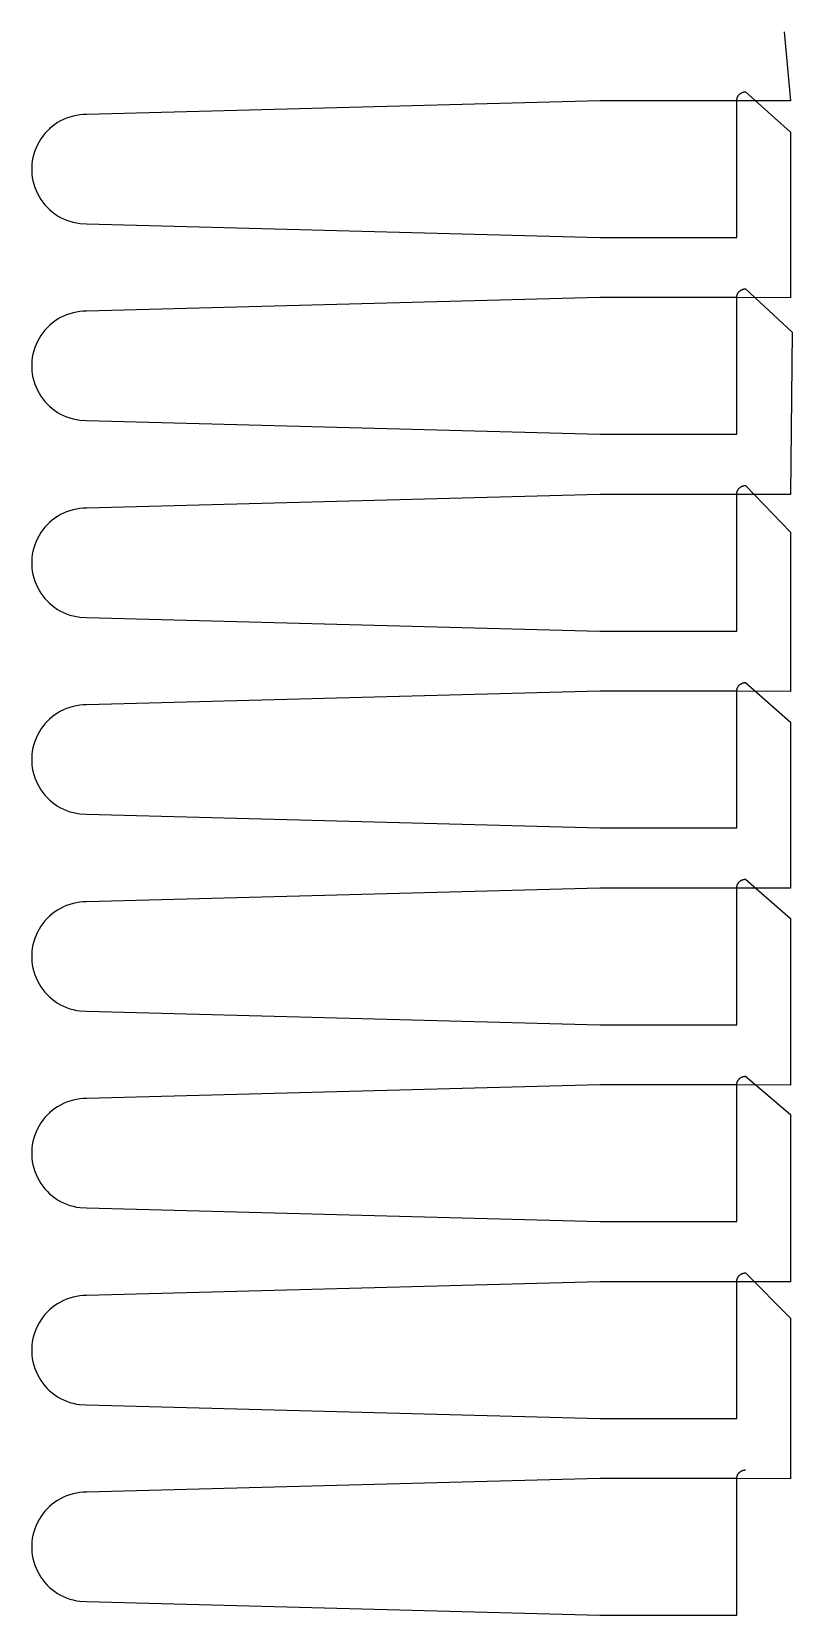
# Model space of a CAD drawing. Extents: x 15 to 237, y -476 to -12.
import ezdxf

# ---------------------------------------------------------------- set-up
doc = ezdxf.new("R2010")
doc.units = 0

msp = doc.modelspace()

# ---------------------------------------------------------------- linework, layer by layer
at = {"layer": 'Layer 0', "color": 1}
for p, q in [((234.800003, -12.5), (236.699997, -32.700001)), ((223.5, -30.1), (236.699997, -41.900002)), ((181, -32.700001), (31, -36.700001)), ((221, -32.700001), (181, -32.700001)), ((236.699997, -32.700001), (221, -32.700001)), ((221, -72.700005), (221, -32.700001)), ((236.699997, -41.900002), (236.699997, -90.300003)), ((31, -68.700005), (181, -72.700005)), ((181, -72.700005), (221, -72.700005)), ((223.5, -87.700005), (237.199997, -100.400002)), ((181, -90.200005), (31, -94.200005)), ((221, -90.200005), (181, -90.200005)), ((236.699997, -90.300003), (221, -90.200005)), ((221, -130.199997), (221, -90.200005)), ((237.199997, -100.400002), (236.699997, -147.800003)), ((31, -126.200005), (181, -130.199997)), ((181, -130.199997), (221, -130.199997)), ((181, -147.800003), (31, -151.800003)), ((221, -147.800003), (181, -147.800003)), ((236.699997, -147.800003), (221, -147.800003)), ((221, -187.800003), (221, -147.800003)), ((223.5, -145.199997), (236.699997, -158.800003)), ((236.699997, -158.800003), (236.699997, -205.400009)), ((31, -183.800003), (181, -187.800003)), ((181, -187.800003), (221, -187.800003)), ((223.5, -202.800003), (236.699997, -214.400009)), ((181, -205.300003), (31, -209.300003)), ((221, -205.300003), (181, -205.300003)), ((236.699997, -205.400009), (221, -205.300003)), ((221, -245.300003), (221, -205.300003)), ((236.699997, -214.400009), (236.699997, -262.899994)), ((31, -241.300003), (181, -245.300003)), ((181, -245.300003), (221, -245.300003)), ((181, -262.899994), (31, -266.899994)), ((221, -262.899994), (181, -262.899994)), ((236.699997, -262.899994), (221, -262.899994)), ((221, -302.899994), (221, -262.899994)), ((223.5, -260.300018), (236.699997, -271.800018)), ((236.699997, -271.800018), (236.699997, -320.5)), ((31, -298.899994), (181, -302.899994)), ((181, -302.899994), (221, -302.899994)), ((223.5, -317.899994), (236.699997, -329.100006)), ((181, -320.399994), (31, -324.399994)), ((221, -320.399994), (181, -320.399994)), ((236.699997, -320.5), (221, -320.399994)), ((221, -360.399994), (221, -320.399994)), ((236.699997, -329.100006), (236.699997, -378)), ((31, -356.399994), (181, -360.399994)), ((181, -360.399994), (221, -360.399994)), ((181, -378), (31, -382)), ((221, -378), (181, -378)), ((236.699997, -378), (221, -378)), ((221, -418), (221, -378)), ((223.5, -375.399994), (236.699997, -388.600006)), ((236.699997, -388.600006), (236.699997, -435.600006)), ((31, -414), (181, -418)), ((181, -418), (221, -418)), ((181, -435.5), (31, -439.5)), ((221, -435.5), (181, -435.5)), ((236.699997, -435.600006), (221, -435.5)), ((221, -475.5), (221, -435.5)), ((31, -471.5), (181, -475.5)), ((181, -475.5), (221, -475.5))]:
    msp.add_line(p, q, dxfattribs=at)
for points in [[(221, -32.700001), (220.998093, -32.621006), (220.998672, -32.541988), (221.001755, -32.463028), (221.007324, -32.384205), (221.015381, -32.305599), (221.025925, -32.227283), (221.038925, -32.149342), (221.054382, -32.07185), (221.072281, -31.994884), (221.092606, -31.918522), (221.115326, -31.84284), (221.140411, -31.767912), (221.167877, -31.693815), (221.197647, -31.620623), (221.229721, -31.548405), (221.264069, -31.477238), (221.300644, -31.40719), (221.339401, -31.338333), (221.380325, -31.270733), (221.423355, -31.20446), (221.46846, -31.139578), (221.515594, -31.076153), (221.564697, -31.014248), (221.615738, -30.953926), (221.668655, -30.895245), (221.723404, -30.838264), (221.779922, -30.783041), (221.838165, -30.72963), (221.898056, -30.678083), (221.959549, -30.628454), (222.022568, -30.580793), (222.087067, -30.535145), (222.152985, -30.491556), (222.22023, -30.450071), (222.288773, -30.41073), (222.358505, -30.373573), (222.429382, -30.338636), (222.501328, -30.305956), (222.574265, -30.275562), (222.648132, -30.247488), (222.722839, -30.221762), (222.798325, -30.198406), (222.874527, -30.177446), (222.95134, -30.158903), (223.028687, -30.142794), (223.106522, -30.129137), (223.184753, -30.117943), (223.26329, -30.109226), (223.342056, -30.102993), (223.5, -30.098003)], [(31, -36.700005), (30.015024, -36.73035), (29.033787, -36.821274), (28.060007, -36.972435), (27.09738, -37.18325), (26.149557, -37.45293), (25.220133, -37.780449), (24.312634, -38.164558), (23.430502, -38.603809), (22.577082, -39.096531), (21.755613, -39.640854), (20.969213, -40.234718), (20.220863, -40.875866), (19.513401, -41.561867), (18.849512, -42.290119), (18.231716, -43.057861), (17.662354, -43.862179), (17.143585, -44.70002), (16.677378, -45.568207), (16.265503, -46.463451), (15.909521, -47.382351), (15.610783, -48.321423), (15.370421, -49.277103), (15.189348, -50.245766), (15.068251, -51.223743), (15.007587, -52.207317), (15.007589, -53.19276), (15.068256, -54.176334), (15.189359, -55.154308), (15.370436, -56.122974), (15.610801, -57.078655), (15.909544, -58.017723), (16.26553, -58.936623), (16.677408, -59.831863), (17.143618, -60.700047), (17.66239, -61.537888), (18.231756, -62.342201), (18.849558, -63.10994), (19.513449, -63.838188), (20.220913, -64.524185), (20.969267, -65.165337), (21.755667, -65.759193), (22.577133, -66.303513), (23.430552, -66.796227), (24.312681, -67.235474), (25.220181, -67.619583), (26.149603, -67.94709), (27.097425, -68.216766), (28.060051, -68.427582), (29.033829, -68.578743), (31, -68.700005)], [(221, -90.200005), (221.00119, -90.123016), (221.004745, -90.046104), (221.010666, -89.969337), (221.018951, -89.892784), (221.029587, -89.816528), (221.042572, -89.740631), (221.057877, -89.665176), (221.0755, -89.590218), (221.095428, -89.515846), (221.117645, -89.442123), (221.14212, -89.369118), (221.168823, -89.296906), (221.197739, -89.22554), (221.228836, -89.155106), (221.262085, -89.085663), (221.29747, -89.017273), (221.33493, -88.950005), (221.374451, -88.883926), (221.415985, -88.819092), (221.459503, -88.755569), (221.504959, -88.69342), (221.552292, -88.632698), (221.601486, -88.573463), (221.652481, -88.51577), (221.705215, -88.459671), (221.759659, -88.405228), (221.815765, -88.352486), (221.873459, -88.301491), (221.932693, -88.252304), (221.993408, -88.204964), (222.055557, -88.159515), (222.11908, -88.115997), (222.183914, -88.074463), (222.25, -88.034943), (222.317261, -87.997475), (222.385651, -87.962097), (222.455093, -87.928841), (222.525528, -87.897743), (222.596893, -87.868828), (222.669113, -87.842117), (222.742111, -87.81765), (222.815842, -87.795441), (222.890213, -87.775513), (222.965164, -87.757889), (223.040619, -87.742577), (223.116516, -87.729591), (223.19278, -87.718956), (223.269318, -87.71067), (223.346085, -87.70475), (223.5, -87.700005)], [(31, -94.200005), (30.015024, -94.230354), (29.033787, -94.321274), (28.060007, -94.472435), (27.09738, -94.68325), (26.149557, -94.952934), (25.220133, -95.280449), (24.312634, -95.664558), (23.430502, -96.103813), (22.577082, -96.596535), (21.755613, -97.140854), (20.969213, -97.734718), (20.220863, -98.37587), (19.513401, -99.061867), (18.849512, -99.790123), (18.231716, -100.557861), (17.662354, -101.362175), (17.143585, -102.20002), (16.677378, -103.068207), (16.265503, -103.963448), (15.909521, -104.882347), (15.610783, -105.821419), (15.370421, -106.7771), (15.189348, -107.745766), (15.068251, -108.72374), (15.007587, -109.707314), (15.007589, -110.692757), (15.068256, -111.676338), (15.189359, -112.654312), (15.370436, -113.622971), (15.610801, -114.578651), (15.909544, -115.517723), (16.26553, -116.436623), (16.677408, -117.331863), (17.143618, -118.20005), (17.66239, -119.037888), (18.231756, -119.842201), (18.849558, -120.60994), (19.513449, -121.338188), (20.220913, -122.024185), (20.969267, -122.665329), (21.755667, -123.259186), (22.577133, -123.803505), (23.430552, -124.296227), (24.312681, -124.735474), (25.220181, -125.119576), (26.149603, -125.44709), (27.097425, -125.716766), (28.060051, -125.927582), (29.033829, -126.078735), (31, -126.200005)], [(221, -147.800018), (220.998093, -147.721024), (220.998672, -147.641998), (221.001755, -147.563049), (221.007324, -147.484222), (221.015381, -147.405609), (221.025925, -147.327301), (221.038925, -147.249359), (221.054382, -147.17186), (221.072281, -147.094894), (221.09259, -147.018539), (221.115311, -146.942856), (221.140411, -146.86792), (221.167862, -146.793823), (221.197647, -146.720642), (221.229721, -146.648422), (221.264069, -146.577255), (221.300629, -146.507202), (221.339401, -146.438339), (221.38031, -146.370743), (221.423355, -146.304474), (221.46846, -146.239594), (221.515579, -146.176163), (221.564697, -146.114258), (221.615738, -146.05394), (221.668655, -145.995255), (221.723404, -145.938278), (221.779922, -145.883057), (221.83815, -145.829636), (221.898056, -145.778091), (221.959534, -145.72847), (222.022568, -145.680801), (222.087067, -145.635147), (222.152969, -145.591568), (222.22023, -145.550079), (222.288757, -145.510742), (222.35849, -145.473587), (222.429367, -145.438644), (222.501312, -145.40596), (222.574265, -145.375565), (222.648117, -145.347488), (222.722839, -145.321762), (222.798325, -145.298416), (222.874512, -145.277451), (222.951324, -145.258911), (223.028687, -145.242798), (223.106522, -145.229141), (223.184738, -145.217941), (223.263275, -145.209229), (223.342056, -145.203003), (223.5, -145.198013)], [(31, -151.800003), (30.015024, -151.830353), (29.033787, -151.92128), (28.060007, -152.072433), (27.09738, -152.283249), (26.149557, -152.552933), (25.220133, -152.880447), (24.312634, -153.264557), (23.430502, -153.703812), (22.577082, -154.196533), (21.755613, -154.74086), (20.969213, -155.334717), (20.220863, -155.975861), (19.513401, -156.661865), (18.849512, -157.390121), (18.231716, -158.157867), (17.662354, -158.962173), (17.143585, -159.800018), (16.677378, -160.668213), (16.265503, -161.563446), (15.909521, -162.482346), (15.610783, -163.421417), (15.370421, -164.377106), (15.189348, -165.345764), (15.068251, -166.323746), (15.007587, -167.307312), (15.007589, -168.292755), (15.068256, -169.276337), (15.189359, -170.254303), (15.370436, -171.222977), (15.610801, -172.17865), (15.909544, -173.117722), (16.26553, -174.036621), (16.677408, -174.931854), (17.143618, -175.800049), (17.66239, -176.637878), (18.231756, -177.4422), (18.849558, -178.20993), (19.513449, -178.938187), (20.220913, -179.624191), (20.969267, -180.265335), (21.755667, -180.859192), (22.577133, -181.403503), (23.430552, -181.896225), (24.312681, -182.335464), (25.220181, -182.719574), (26.149603, -183.047089), (27.097425, -183.316772), (28.060051, -183.527588), (29.033829, -183.678741), (31, -183.800003)], [(221, -205.300003), (221.00119, -205.223022), (221.004745, -205.146103), (221.010666, -205.069336), (221.018951, -204.992783), (221.029587, -204.916519), (221.042572, -204.840637), (221.057877, -204.765167), (221.0755, -204.690216), (221.095428, -204.615845), (221.117645, -204.54213), (221.14212, -204.469116), (221.168823, -204.396896), (221.197739, -204.325546), (221.228836, -204.255096), (221.262085, -204.185654), (221.29747, -204.117264), (221.33493, -204.050003), (221.374451, -203.983917), (221.415985, -203.919098), (221.459503, -203.855576), (221.504959, -203.793427), (221.552292, -203.732697), (221.601486, -203.673462), (221.652481, -203.615768), (221.705215, -203.559677), (221.759659, -203.505219), (221.815765, -203.452484), (221.873459, -203.401489), (221.932693, -203.35231), (221.993408, -203.304962), (222.055557, -203.259506), (222.11908, -203.216003), (222.183914, -203.174469), (222.25, -203.134949), (222.317261, -203.097473), (222.385651, -203.062103), (222.455093, -203.028839), (222.525528, -202.997742), (222.596893, -202.968826), (222.669113, -202.942123), (222.742111, -202.917648), (222.815842, -202.895447), (222.890213, -202.875519), (222.965164, -202.85788), (223.040619, -202.842575), (223.116516, -202.82959), (223.19278, -202.818954), (223.269318, -202.810669), (223.346085, -202.804749), (223.5, -202.800003)], [(31, -209.300003), (30.015024, -209.330353), (29.033787, -209.42128), (28.060007, -209.572433), (27.09738, -209.783249), (26.149557, -210.052933), (25.220133, -210.380447), (24.312634, -210.764557), (23.430502, -211.203812), (22.577082, -211.696533), (21.755613, -212.24086), (20.969213, -212.834717), (20.220863, -213.475861), (19.513401, -214.161865), (18.849512, -214.890121), (18.231716, -215.657867), (17.662354, -216.462173), (17.143585, -217.300018), (16.677378, -218.168213), (16.265503, -219.063446), (15.909521, -219.982346), (15.610783, -220.921417), (15.370421, -221.877106), (15.189348, -222.845764), (15.068251, -223.823746), (15.007587, -224.807312), (15.007589, -225.792755), (15.068256, -226.776337), (15.189359, -227.754303), (15.370436, -228.722977), (15.610801, -229.67865), (15.909544, -230.617722), (16.26553, -231.536621), (16.677408, -232.431854), (17.143618, -233.300049), (17.66239, -234.137878), (18.231756, -234.9422), (18.849558, -235.70993), (19.513449, -236.438187), (20.220913, -237.124191), (20.969267, -237.765335), (21.755667, -238.359192), (22.577133, -238.903503), (23.430552, -239.396225), (24.312681, -239.835464), (25.220181, -240.219574), (26.149603, -240.547089), (27.097425, -240.816772), (28.060051, -241.027588), (29.033829, -241.178741), (31, -241.300003)], [(221, -262.899994), (220.998093, -262.820984), (220.998672, -262.741974), (221.001755, -262.663025), (221.007324, -262.584198), (221.015381, -262.505585), (221.025925, -262.427277), (221.038925, -262.349335), (221.054382, -262.271851), (221.072281, -262.194885), (221.09259, -262.1185), (221.115311, -262.042847), (221.140411, -261.967896), (221.167862, -261.893799), (221.197647, -261.820618), (221.229721, -261.748413), (221.264069, -261.677216), (221.300629, -261.607178), (221.339401, -261.53833), (221.38031, -261.470734), (221.423355, -261.404449), (221.46846, -261.339569), (221.515579, -261.276154), (221.564697, -261.214233), (221.615738, -261.153931), (221.668655, -261.095245), (221.723404, -261.038269), (221.779922, -260.983032), (221.83815, -260.929626), (221.898056, -260.878082), (221.959534, -260.82843), (222.022568, -260.780792), (222.087067, -260.735138), (222.152969, -260.691559), (222.22023, -260.650055), (222.288757, -260.610718), (222.35849, -260.573547), (222.429367, -260.538635), (222.501312, -260.505951), (222.574265, -260.475555), (222.648117, -260.447479), (222.722839, -260.421753), (222.798325, -260.398407), (222.874512, -260.377441), (222.951324, -260.358887), (223.028687, -260.342773), (223.106522, -260.329132), (223.184738, -260.317932), (223.263275, -260.309204), (223.342056, -260.302979), (223.5, -260.298004)], [(31, -266.899994), (30.015024, -266.930328), (29.033787, -267.021271), (28.060007, -267.172424), (27.09738, -267.38324), (26.149557, -267.652924), (25.220133, -267.980438), (24.312634, -268.364563), (23.430502, -268.803802), (22.577082, -269.296509), (21.755613, -269.840851), (20.969213, -270.434723), (20.220863, -271.075867), (19.513401, -271.761871), (18.849512, -272.490112), (18.231716, -273.257843), (17.662354, -274.062164), (17.143585, -274.900024), (16.677378, -275.768188), (16.265503, -276.663452), (15.909521, -277.582336), (15.610783, -278.521423), (15.370421, -279.477081), (15.189348, -280.44577), (15.068251, -281.423737), (15.007587, -282.407318), (15.007589, -283.392761), (15.068256, -284.376312), (15.189359, -285.354309), (15.370436, -286.322968), (15.610801, -287.278656), (15.909544, -288.217712), (16.26553, -289.136597), (16.677408, -290.03186), (17.143618, -290.900024), (17.66239, -291.737885), (18.231756, -292.542175), (18.849558, -293.309937), (19.513449, -294.038177), (20.220913, -294.724182), (20.969267, -295.365326), (21.755667, -295.959167), (22.577133, -296.50351), (23.430552, -296.996216), (24.312681, -297.435455), (25.220181, -297.81958), (26.149603, -298.147095), (27.097425, -298.416748), (28.060051, -298.627563), (29.033829, -298.778717), (31, -298.899994)], [(221, -320.399994), (221.00119, -320.322998), (221.004745, -320.246094), (221.010666, -320.169312), (221.018951, -320.092773), (221.029587, -320.01651), (221.042572, -319.940613), (221.057877, -319.865173), (221.0755, -319.790222), (221.095428, -319.715851), (221.117645, -319.64212), (221.14212, -319.569122), (221.168823, -319.496887), (221.197739, -319.425537), (221.228836, -319.355103), (221.262085, -319.285645), (221.29747, -319.217255), (221.33493, -319.149994), (221.374451, -319.083923), (221.415985, -319.019073), (221.459503, -318.955566), (221.504959, -318.893402), (221.552292, -318.832672), (221.601486, -318.773438), (221.652481, -318.715759), (221.705215, -318.659668), (221.759659, -318.605225), (221.815765, -318.55246), (221.873459, -318.501495), (221.932693, -318.452301), (221.993408, -318.404968), (222.055557, -318.359497), (222.11908, -318.315979), (222.183914, -318.274445), (222.25, -318.234924), (222.317261, -318.197479), (222.385651, -318.162079), (222.455093, -318.128845), (222.525528, -318.097717), (222.596893, -318.068817), (222.669113, -318.042114), (222.742111, -318.017639), (222.815842, -317.995422), (222.890213, -317.975494), (222.965164, -317.957886), (223.040619, -317.942566), (223.116516, -317.929596), (223.19278, -317.918945), (223.269318, -317.910645), (223.346085, -317.904724), (223.5, -317.899994)], [(31, -324.399994), (30.015024, -324.430328), (29.033787, -324.521271), (28.060007, -324.672424), (27.09738, -324.88324), (26.149557, -325.152924), (25.220133, -325.480438), (24.312634, -325.864563), (23.430502, -326.303802), (22.577082, -326.796509), (21.755613, -327.340851), (20.969213, -327.934723), (20.220863, -328.575867), (19.513401, -329.261871), (18.849512, -329.990112), (18.231716, -330.757843), (17.662354, -331.562164), (17.143585, -332.400024), (16.677378, -333.268188), (16.265503, -334.163452), (15.909521, -335.082336), (15.610783, -336.021423), (15.370421, -336.977081), (15.189348, -337.94577), (15.068251, -338.923737), (15.007587, -339.907318), (15.007589, -340.892761), (15.068256, -341.876312), (15.189359, -342.854309), (15.370436, -343.822968), (15.610801, -344.778656), (15.909544, -345.717712), (16.26553, -346.636597), (16.677408, -347.53186), (17.143618, -348.400024), (17.66239, -349.237885), (18.231756, -350.042175), (18.849558, -350.809937), (19.513449, -351.538177), (20.220913, -352.224182), (20.969267, -352.865326), (21.755667, -353.459167), (22.577133, -354.00351), (23.430552, -354.496216), (24.312681, -354.935455), (25.220181, -355.31958), (26.149603, -355.647095), (27.097425, -355.916748), (28.060051, -356.127563), (29.033829, -356.278717), (31, -356.399994)], [(221, -378.000031), (220.998093, -377.921021), (220.998672, -377.84201), (221.001755, -377.763062), (221.007324, -377.684235), (221.015381, -377.605621), (221.025925, -377.527313), (221.038925, -377.449371), (221.054382, -377.371887), (221.072281, -377.294922), (221.09259, -377.218536), (221.115311, -377.142883), (221.140411, -377.067932), (221.167862, -376.993835), (221.197647, -376.920654), (221.229721, -376.84845), (221.264069, -376.777252), (221.300629, -376.707214), (221.339401, -376.638367), (221.38031, -376.57077), (221.423355, -376.504486), (221.46846, -376.439606), (221.515579, -376.37619), (221.564697, -376.31427), (221.615738, -376.253967), (221.668655, -376.195282), (221.723404, -376.138306), (221.779922, -376.083069), (221.83815, -376.029663), (221.898056, -375.978119), (221.959534, -375.928467), (222.022568, -375.880829), (222.087067, -375.835175), (222.152969, -375.791595), (222.22023, -375.750092), (222.288757, -375.710754), (222.35849, -375.673584), (222.429367, -375.638672), (222.501312, -375.605988), (222.574265, -375.575592), (222.648117, -375.547516), (222.722839, -375.52179), (222.798325, -375.498444), (222.874512, -375.477478), (222.951324, -375.458923), (223.028687, -375.44281), (223.106522, -375.429169), (223.184738, -375.417969), (223.263275, -375.409241), (223.342056, -375.403015), (223.5, -375.398041)], [(31, -382), (30.015024, -382.030334), (29.033787, -382.121277), (28.060007, -382.27243), (27.09738, -382.483246), (26.149557, -382.75293), (25.220133, -383.080444), (24.312634, -383.464569), (23.430502, -383.903809), (22.577082, -384.396515), (21.755613, -384.940857), (20.969213, -385.534729), (20.220863, -386.175873), (19.513401, -386.861877), (18.849512, -387.590118), (18.231716, -388.357849), (17.662354, -389.16217), (17.143585, -390.000031), (16.677378, -390.868195), (16.265503, -391.763458), (15.909521, -392.682343), (15.610783, -393.621429), (15.370421, -394.577087), (15.189348, -395.545776), (15.068251, -396.523743), (15.007587, -397.507324), (15.007589, -398.492767), (15.068256, -399.476318), (15.189359, -400.454315), (15.370436, -401.422974), (15.610801, -402.378662), (15.909544, -403.317719), (16.26553, -404.236603), (16.677408, -405.131866), (17.143618, -406.000031), (17.66239, -406.837891), (18.231756, -407.642181), (18.849558, -408.409943), (19.513449, -409.138184), (20.220913, -409.824188), (20.969267, -410.465332), (21.755667, -411.059174), (22.577133, -411.603516), (23.430552, -412.096222), (24.312681, -412.535461), (25.220181, -412.919586), (26.149603, -413.247101), (27.097425, -413.516754), (28.060051, -413.72757), (29.033829, -413.878723), (31, -414)], [(221, -435.5), (221.00119, -435.423004), (221.004745, -435.3461), (221.010666, -435.269318), (221.018951, -435.19278), (221.029587, -435.116516), (221.042572, -435.040619), (221.057877, -434.965179), (221.0755, -434.890228), (221.095428, -434.815857), (221.117645, -434.742126), (221.14212, -434.669128), (221.168823, -434.596893), (221.197739, -434.525543), (221.228836, -434.455109), (221.262085, -434.385651), (221.29747, -434.317261), (221.33493, -434.25), (221.374451, -434.183929), (221.415985, -434.11908), (221.459503, -434.055573), (221.504959, -433.993408), (221.552292, -433.932678), (221.601486, -433.873444), (221.652481, -433.815765), (221.705215, -433.759674), (221.759659, -433.705231), (221.815765, -433.652466), (221.873459, -433.601501), (221.932693, -433.552307), (221.993408, -433.504974), (222.055557, -433.459503), (222.11908, -433.415985), (222.183914, -433.374451), (222.25, -433.33493), (222.317261, -433.297485), (222.385651, -433.262085), (222.455093, -433.228851), (222.525528, -433.197723), (222.596893, -433.168823), (222.669113, -433.14212), (222.742111, -433.117645), (222.815842, -433.095428), (222.890213, -433.0755), (222.965164, -433.057892), (223.040619, -433.042572), (223.116516, -433.029602), (223.19278, -433.018951), (223.269318, -433.010651), (223.346085, -433.00473), (223.5, -433)], [(31, -439.5), (30.015024, -439.530334), (29.033787, -439.621277), (28.060007, -439.77243), (27.09738, -439.983246), (26.149557, -440.25293), (25.220133, -440.580444), (24.312634, -440.964569), (23.430502, -441.403809), (22.577082, -441.896515), (21.755613, -442.440857), (20.969213, -443.034729), (20.220863, -443.675873), (19.513401, -444.361877), (18.849512, -445.090118), (18.231716, -445.857849), (17.662354, -446.66217), (17.143585, -447.500031), (16.677378, -448.368195), (16.265503, -449.263458), (15.909521, -450.182343), (15.610783, -451.121429), (15.370421, -452.077087), (15.189348, -453.045776), (15.068251, -454.023743), (15.007587, -455.007324), (15.007589, -455.992767), (15.068256, -456.976318), (15.189359, -457.954315), (15.370436, -458.922974), (15.610801, -459.878662), (15.909544, -460.817719), (16.26553, -461.736603), (16.677408, -462.631866), (17.143618, -463.500031), (17.66239, -464.337891), (18.231756, -465.142181), (18.849558, -465.909943), (19.513449, -466.638184), (20.220913, -467.324188), (20.969267, -467.965332), (21.755667, -468.559174), (22.577133, -469.103516), (23.430552, -469.596222), (24.312681, -470.035461), (25.220181, -470.419586), (26.149603, -470.747101), (27.097425, -471.016754), (28.060051, -471.22757), (29.033829, -471.378723), (31, -471.5)]]:
    msp.add_lwpolyline(points, dxfattribs=at)

doc.saveas('drawing.dxf')
